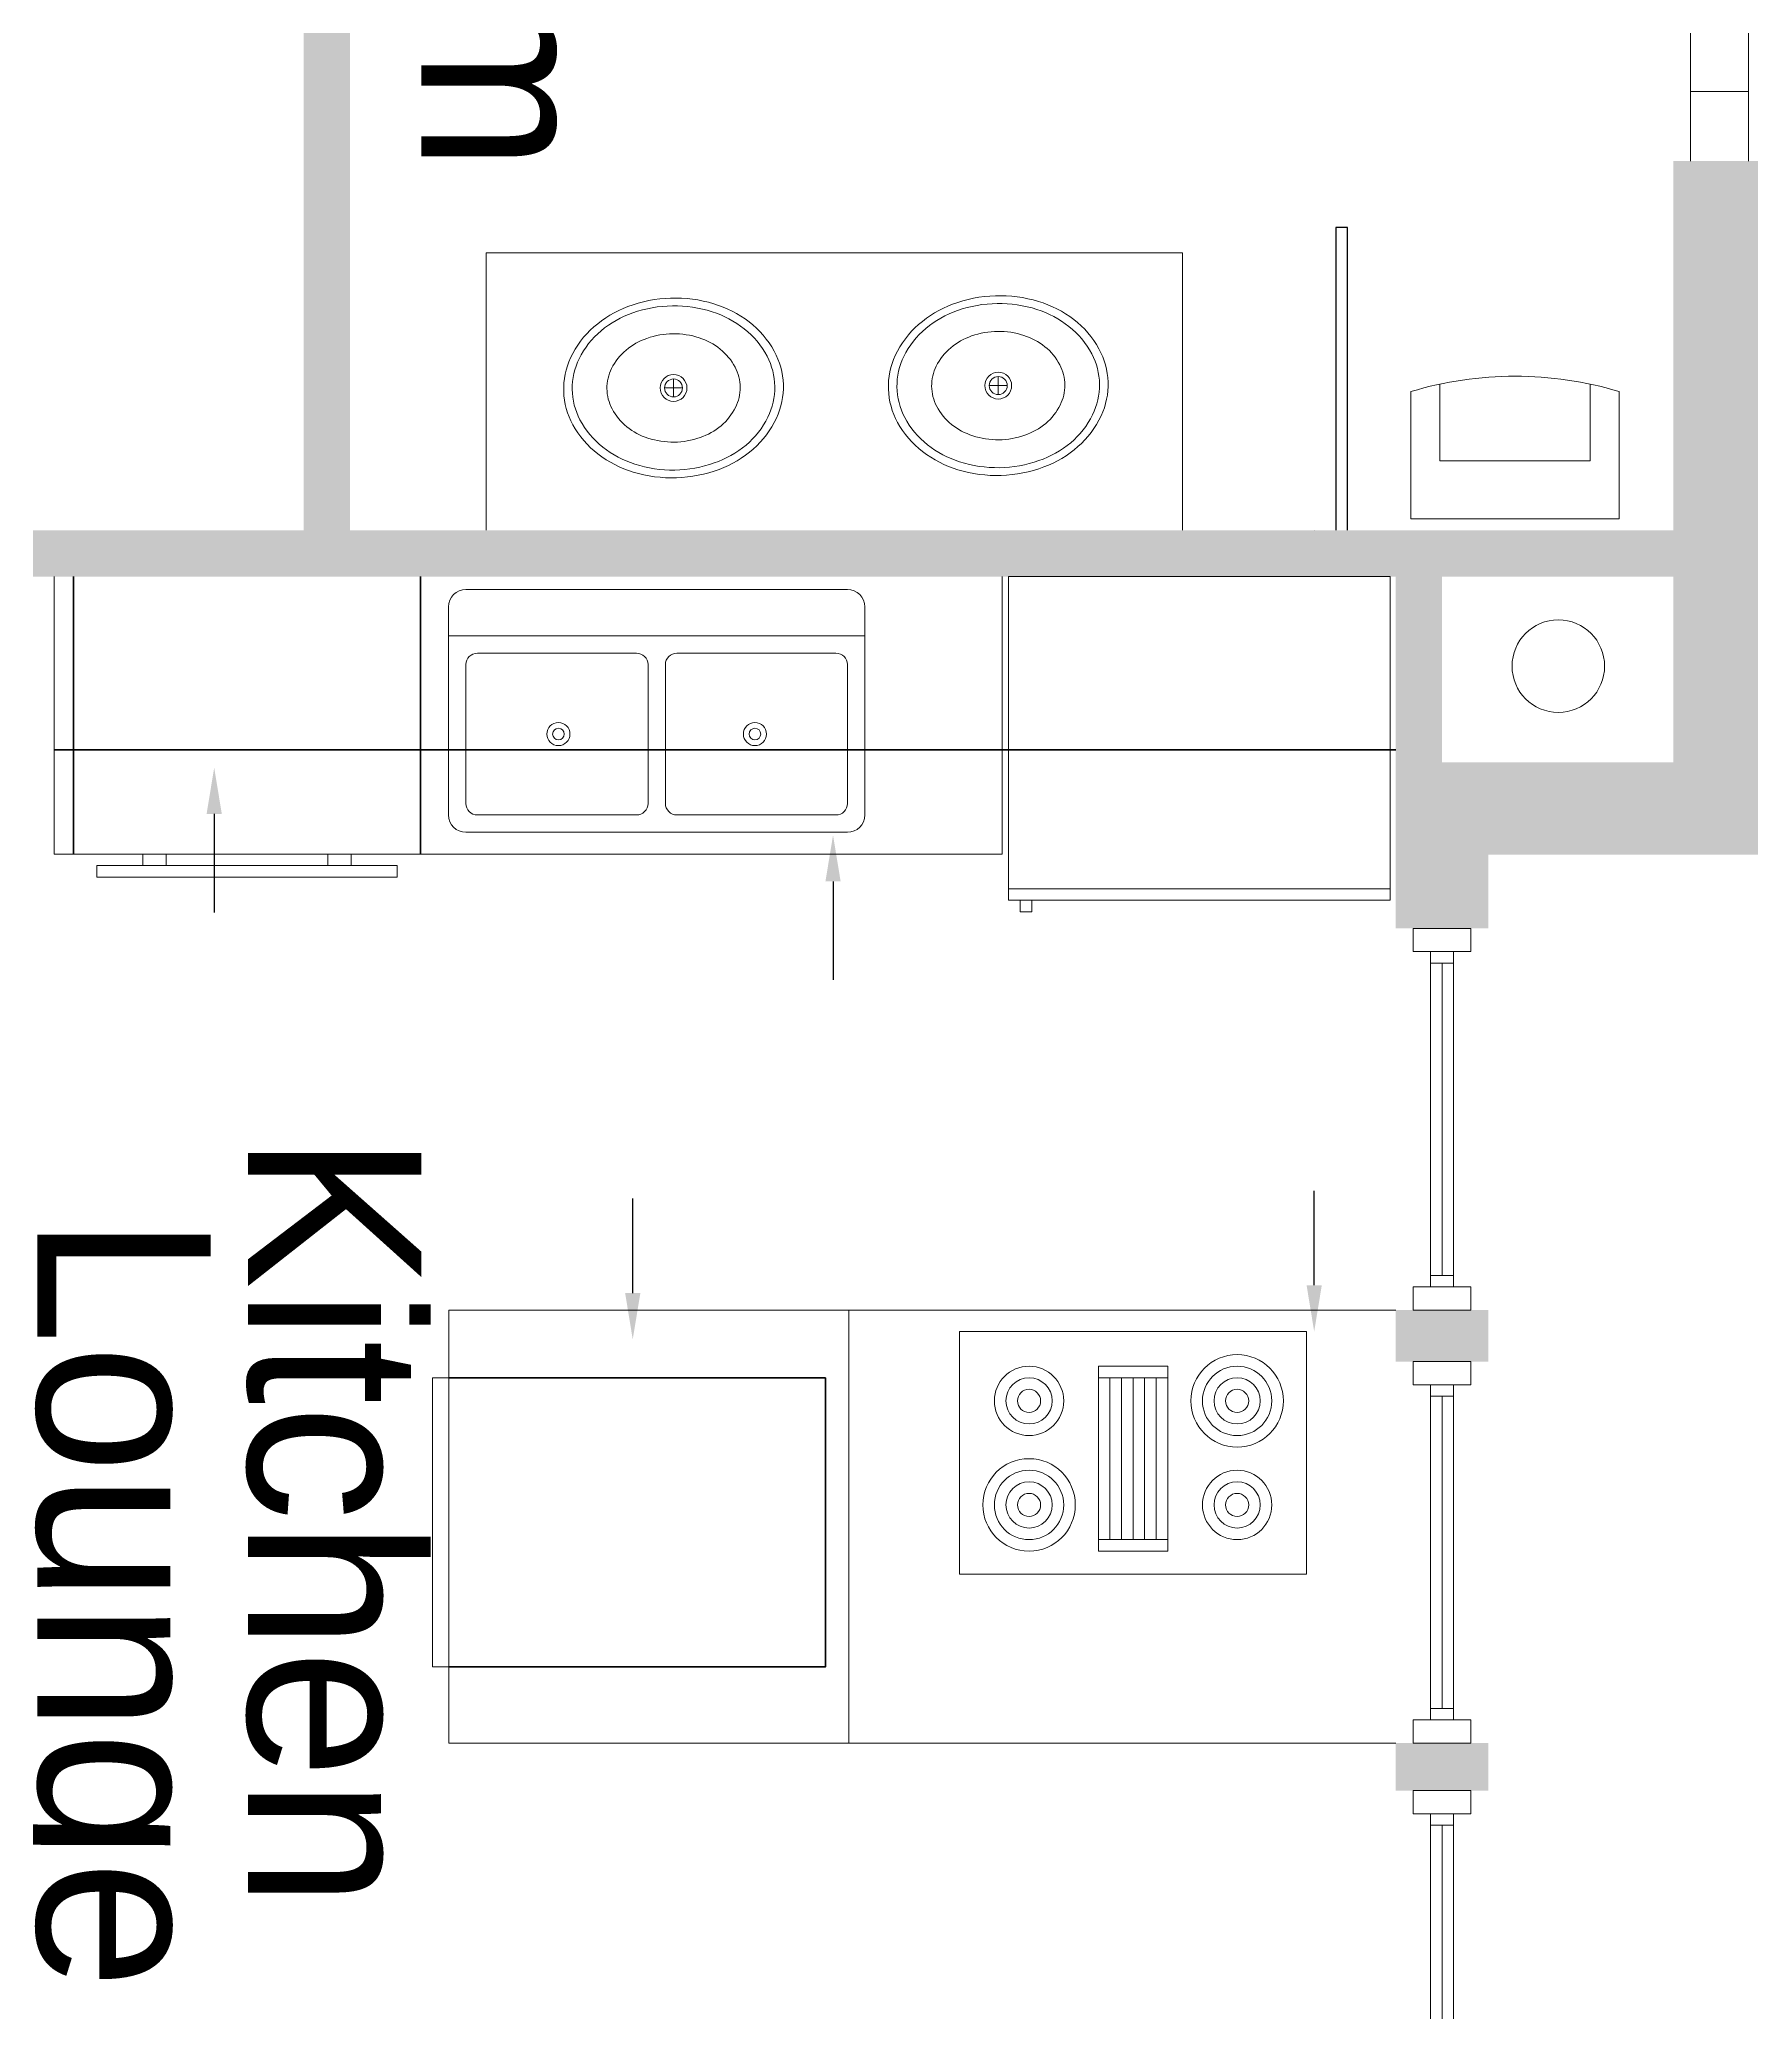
# Model space of a CAD drawing. Header units: inches. Extents: x 537 to 4774, y -1781 to 1418.
# Drawn here: x 3733.3 to 4103.5, y -242.8 to 183.8 of the extents above; entities that cross this region are included whole.
import ezdxf
from ezdxf import colors
from ezdxf.entities.mleader import LeaderData, LeaderLine
from ezdxf.math import Vec2, Vec3

# ---------------------------------------------------------------- set-up
doc = ezdxf.new("R2010")
doc.units = ezdxf.units.IN
doc.header["$MEASUREMENT"] = 0
doc.layers.add('01-Text 1 150 int', color=250, linetype='Continuous')
doc.layers.add('DOOR WINDOW 1 150', color=7, linetype='Continuous', lineweight=13, true_color=0x666666)
doc.layers.add('FURNITURE K 1 150', color=7, linetype='Continuous', lineweight=13, true_color=0x93979a)
doc.layers.add('SEGMENTED 1 150', color=253, linetype='Continuous', lineweight=35)
doc.layers.add('WALL 1 150', color=7, linetype='Continuous', lineweight=25)
doc.styles.add('ATTR', font='romans.shx', dxfattribs={"width": 0.8, "height": 1.44008})
doc.styles.add('SS Projects_150_notes_interior', font='bahnschrift.ttf', dxfattribs={"height": 0.375})
doc.styles.get("Standard").update_dxf_attribs({"font": 'arial.ttf'})

# ---------------------------------------------------------------- blocks, each defined once
blk = doc.blocks.new('SMALL_OVAL_SINK_PV')
for p, q in [((-0.78, 0), (0.78, 0)), ((0, 0.78), (0, -0.78))]:
    blk.add_line(p, q)
at = {"linetype": 'Continuous'}
for points in [[(-9.5, 0.31, 0.117634), (-8.9, -2.61, 0.104469), (-6.89, -5.28, 0.090016), (-3.95, -7.04, 0.08192), (-0.25, -7.77, 0.08192), (3.48, -7.28, 0.090016), (6.54, -5.71, 0.104469), (8.71, -3.18, 0.117634), (9.5, -0.31, 0.117634), (8.9, 2.61, 0.104469), (6.89, 5.28, 0.090016), (3.95, 7.04, 0.08192), (0.25, 7.77, 0.08192), (-3.48, 7.28, 0.090016), (-6.54, 5.71, 0.104469), (-8.71, 3.18, 0.117634)], [(-8.76, 0.12, 0.118622), (-8.16, -2.53, 0.104678), (-6.27, -4.94, 0.089562), (-3.52, -6.49, 0.081185), (-0.1, -7.1, 0.081185), (3.34, -6.59, 0.089562), (6.12, -5.11, 0.104678), (8.09, -2.75, 0.118622), (8.76, -0.12, 0.118622), (8.16, 2.53, 0.104678), (6.27, 4.94, 0.089562), (3.52, 6.49, 0.081185), (0.1, 7.1, 0.081185), (-3.34, 6.59, 0.089562), (-6.12, 5.11, 0.104678), (-8.09, 2.75, 0.118622)], [(-5.76, 0.06, 0.118283), (-5.36, -1.68, 0.104607), (-4.11, -3.27, 0.089718), (-2.3, -4.29, 0.081436), (-0.05, -4.69, 0.081436), (2.21, -4.34, 0.089718), (4.04, -3.36, 0.104607), (5.32, -1.8, 0.118283), (5.76, -0.06, 0.118283), (5.36, 1.68, 0.104607), (4.11, 3.27, 0.089718), (2.3, 4.29, 0.081436), (0.05, 4.69, 0.081436), (-2.21, 4.34, 0.089718), (-4.04, 3.36, 0.104607), (-5.32, 1.8, 0.118283)]]:
    blk.add_lwpolyline(points, format="xyb", close=True, dxfattribs=at)
for radius in [1.16, 0.776]:
    blk.add_circle((0, 0), radius)
at = {"style": 'ATTR', "width": 0.8, "flags": 9}
blk.add_attdef('ESTCODE', (0, 0), '', height=0.000038, dxfattribs=at)
blk = doc.blocks.new('36_DOUBLE_SINK_PV')
for p, q in [((-18, -4), (18, -4)), ((-0.75, -18.5), (-0.75, -6.5)), ((0.75, -6.5), (0.75, -18.5))]:
    blk.add_line(p, q)
for points in [[(-16.5, 0), (16.5, 0)], [(-18, -19.5), (-18, -1.5)], [(18, -1.5), (18, -19.5)], [(-16.5, -18.5), (-16.5, -6.5)], [(-15.5, -5.5), (-1.75, -5.5)], [(1.75, -5.5), (15.5, -5.5)], [(16.5, -6.5), (16.5, -18.5)], [(-1.75, -19.5), (-15.5, -19.5)], [(15.5, -19.5), (1.75, -19.5)], [(16.5, -21), (-16.5, -21)]]:
    blk.add_lwpolyline(points)
for centre, radius in [((-8.5, -12.5), 1), ((8.5, -12.5), 1), ((-8.5, -12.5), 0.5), ((8.5, -12.5), 0.5)]:
    blk.add_circle(centre, radius)
for centre, radius, start, end in [((-16.5, -1.5), 1.5, 90, 180), ((16.5, -1.5), 1.5, 0, 90), ((-15.5, -6.5), 1, 90, 180), ((-1.75, -6.5), 1, 0, 90), ((1.75, -6.5), 1, 90, 180), ((15.5, -6.5), 1, 0, 90), ((-15.5, -18.5), 1, 180, 270), ((-1.75, -18.5), 1, 270, 0), ((1.75, -18.5), 1, 180, 270), ((15.5, -18.5), 1, 270, 0), ((-16.5, -19.5), 1.5, 180, 270), ((16.5, -19.5), 1.5, 270, 0)]:
    blk.add_arc(centre, radius, start, end)
at = {"style": 'ATTR', "width": 0.8, "flags": 9}
blk.add_attdef('ESTCODE', (0, 0), '', height=0.000072, dxfattribs=at)
blk = doc.blocks.new('2_DOOR_REFRIGERATOR_PV')
for p, q in [((-33, -27), (0, -27)), ((-2, -29), (-2, -28)), ((-1, -29), (-2, -29)), ((-1, -28), (-1, -29))]:
    blk.add_line(p, q)
blk.add_lwpolyline([(-33, -28), (-33, 0), (0, 0), (0, -28)], close=True)
at = {"style": 'ATTR', "width": 0.8, "flags": 9}
blk.add_attdef('ESTCODE', (0, 0), '', height=0.0000741, dxfattribs=at)

msp = doc.modelspace()

# ---------------------------------------------------------------- hatches: boundary and pattern name
at = {"layer": 'WALL 1 150'}
h = msp.add_hatch(color=0, dxfattribs=at)
h.paths.add_polyline_path([(4046.6, -184.54), (4046.6, -194.8), (4026.6, -194.8), (4026.6, -184.54)])
h.paths.add_polyline_path([(4046.6, -90.9), (4046.6, -102.04), (4026.6, -102.04), (4026.6, -90.9)])
h.paths.add_polyline_path([(4086.6, 27.54), (4086.6, 67.7), (4106.6, 67.7), (4106.6, 7.54), (4046.6, 7.54), (4046.6, -8.4), (4026.6, -8.4), (4026.6, 27.54), (4036.6, 27.54)])
h.paths.add_polyline_path([(4106.6, 77.7), (4106.6, 67.7), (4036.6, 67.7), (4036.6, 27.54), (4026.6, 27.54), (4026.6, 67.7), (4026.6, 77.7)])
h.paths.add_polyline_path([(4106.6, 157.54), (4106.6, 77.7), (4086.6, 77.7), (4086.6, 157.54)])
h.paths.add_polyline_path([(4106.6, 682.7), (4106.6, 322.54), (4106.6, 232.54), (4086.6, 232.54), (4086.6, 322.54), (4086.6, 682.7)])
h.paths.add_polyline_path([(4106.6, 917.7), (4106.6, 847.7), (4106.6, 758.85), (4086.6, 758.85), (4086.6, 847.7), (4086.6, 917.7)])
h.paths.add_polyline_path([(4106.6, 927.7), (4106.6, 917.7), (4026.6, 917.7), (4026.6, 977.7), (4036.6, 977.7), (4036.6, 927.7)])
h.paths.add_polyline_path([(4106.6, 997.7), (4106.6, 977.7), (4106.6, 927.7), (4086.6, 927.7), (4086.6, 977.7), (4046.6, 977.7), (4036.6, 977.7), (4026.6, 977.7), (4026.6, 1117.7), (4046.6, 1117.7), (4046.6, 997.7)])
h.paths.add_polyline_path([(4046.6, 1417.7), (4046.6, 1282.7), (4026.6, 1282.7), (4026.6, 1417.7)])
h.paths.add_polyline_path([(4026.6, 1417.7), (4026.6, 1397.7), (3514.1, 1397.7), (3514.1, 1417.7)])
h.paths.add_polyline_path([(3829.9, 77.7), (4026.6, 77.7), (4026.6, 67.7), (3728.42, 67.7), (3728.42, 77.7)])
h.paths.add_polyline_path([(3800.49, 282.04), (3800.49, 77.7), (3790.49, 77.7), (3790.49, 272.04), (3766.31, 272.04), (3766.31, 282.04)])
h.paths.add_polyline_path([(3932.85, 977.7), (3932.85, 1007.7), (3945.45, 1007.7, 0.033392), (3945.09, 997.7), (3942.85, 997.7), (3942.85, 927.7), (4026.6, 927.7), (4026.6, 917.7), (3939.1, 917.7), (3937.22, 917.7), (3932.85, 917.7), (3932.85, 967.7), (3779.1, 967.7), (3779.1, 611.58), (3767.84, 611.58), (3767.84, 621.41), (3769.19, 621.41), (3769.11, 916.43), (3762.44, 916.43), (3762.44, 917.46), (3762.44, 929.96), (3769.11, 929.96), (3769.1, 977.7)])
h.paths.add_polyline_path([(3937.22, 449.65), (3937.22, 447.82), (3939.1, 447.82), (4086.6, 447.82), (4086.6, 439.65), (3939.1, 439.65), (3937.22, 439.65), (3676.01, 439.65), (3676.01, 449.65)])
h.paths.add_polyline_path([(3676.01, 490.13), (3676.01, 400.43), (3661.01, 400.43), (3661.01, 282.04), (3666.31, 282.04), (3666.31, 272.04), (3661.01, 272.04), (3661.01, 233.6), (3651.01, 233.6), (3651.01, 310.11), (3651.06, 340.11), (3651.01, 340.11), (3651.01, 410.43), (3666.01, 410.43), (3666.01, 480.13), (3651.01, 480.13), (3651.01, 588.88), (3651.06, 618.88), (3651.01, 618.88), (3651.01, 672.01), (3661.01, 672.01), (3661.01, 621.41), (3667.84, 621.41), (3667.84, 611.58), (3661.01, 611.58), (3661.01, 490.13)])
h.paths.add_polyline_path([(3628.42, 77.7), (3628.42, 65.2), (3628.42, -22.3), (3618.42, -22.3), (3618.42, 67.7), (3514.1, 67.7), (3514.1, 77.7)])
h.paths.add_polyline_path([(3717.73, -122.3), (3717.73, -302.3), (3717.73, -312.3), (3696.6, -312.3), (3696.6, -362.3), (3642.5, -362.3), (3642.5, -312.3), (3514.1, -312.3), (3514.1, -302.3), (3652.5, -302.3), (3652.5, -352.3), (3686.6, -352.3), (3686.6, -302.3), (3710.23, -302.3), (3710.23, -122.3)])
h.paths.add_polyline_path([(3514.1, -302.3), (3514.1, -312.3), (3504.55, -312.3), (3504.55, -362.3), (3426.6, -362.3), (3426.6, -312.3), (3426.6, 77.7), (3514.1, 77.7), (3514.1, 67.7), (3478.58, 67.7), (3449.83, 67.7), (3436.6, 67.7), (3436.6, -352.3), (3494.55, -352.3), (3494.55, -302.3)])
h.paths.add_polyline_path([(4086.6, 917.7), (4086.6, 917.67), (4086.6, 917.67), (4086.6, 917.7)], flags=9)
h.paths.add_polyline_path([(4009.1, 77.7), (4009.12, 77.7), (4009.12, 77.69), (4009.1, 77.69)], flags=9)

# ---------------------------------------------------------------- linework, layer by layer
at = {"layer": 'DOOR WINDOW 1 150'}
for p, q in [((4090.35, 157.54), (4090.35, 232.54)), ((4102.85, 157.54), (4102.85, 232.54)), ((4090.35, 172.54), (4102.85, 172.54))]:
    msp.add_line(p, q, dxfattribs=at)
at = {"layer": 'DOOR WINDOW 1 150', "linetype": 'Continuous'}
for p, q in [((4039.1, -15.9), (4034.1, -15.9)), ((4036.6, -83.4), (4036.6, -15.9)), ((4039.1, -83.4), (4034.1, -83.4)), ((4039.1, -109.54), (4034.1, -109.54)), ((4036.6, -177.04), (4036.6, -109.54)), ((4039.1, -177.04), (4034.1, -177.04)), ((4039.1, -202.3), (4034.1, -202.3)), ((4036.6, -269.8), (4036.6, -202.3))]:
    msp.add_line(p, q, dxfattribs=at)
for points in [[(4030.35, -13.4), (4030.35, -8.4), (4042.85, -8.4), (4042.85, -13.4)], [(4039.1, -85.9), (4034.1, -85.9), (4034.1, -13.4), (4039.1, -13.4)], [(4030.35, -85.9), (4030.35, -90.9), (4042.85, -90.9), (4042.85, -85.9)], [(4030.35, -107.04), (4030.35, -102.04), (4042.85, -102.04), (4042.85, -107.04)], [(4039.1, -179.54), (4034.1, -179.54), (4034.1, -107.04), (4039.1, -107.04)], [(4030.35, -179.54), (4030.35, -184.54), (4042.85, -184.54), (4042.85, -179.54)], [(4030.35, -199.8), (4030.35, -194.8), (4042.85, -194.8), (4042.85, -199.8)], [(4039.1, -272.3), (4034.1, -272.3), (4034.1, -199.8), (4039.1, -199.8)]]:
    msp.add_lwpolyline(points, close=True, dxfattribs=at)
at = {"layer": 'FURNITURE K 1 150'}
for p, q in [((3829.9, 137.7), (3980.49, 137.7)), ((3829.9, 137.7), (3829.9, 77.7)), ((3980.49, 137.7), (3980.49, 77.7)), ((4029.89, 80.2), (4029.89, 107.7)), ((4036.14, 109.29), (4036.14, 92.7)), ((4068.64, 92.7), (4068.64, 109.29)), ((4074.89, 80.2), (4074.89, 107.7)), ((4036.14, 92.7), (4068.64, 92.7)), ((4074.89, 80.2), (4029.89, 80.2)), ((3736.51, 7.7), (3736.51, 67.7)), ((3941.49, 7.7), (3941.49, 67.7)), ((3941.49, 7.7), (3736.51, 7.7)), ((3815.7, 7.7), (3740.7, 7.7)), ((3755.7, 7.7), (3755.7, 5.2)), ((3760.7, 5.2), (3760.7, 7.7)), ((3795.7, 5.2), (3795.7, 7.7)), ((3800.7, 7.7), (3800.7, 5.2)), ((4026.6, -90.9), (3821.84, -90.9)), ((3821.84, -90.9), (3821.84, -184.54)), ((3908.32, -184.54), (3908.32, -90.9)), ((3932.3, -95.54), (3932.3, -148.04)), ((4007.3, -95.54), (3932.3, -95.54)), ((4007.3, -148.04), (4007.3, -95.54)), ((3818.29, -105.57), (3818.29, -168.07)), ((3818.29, -105.57), (3821.84, -105.57)), ((3977.3, -105.54), (3962.3, -105.54)), ((3964.8, -105.54), (3964.8, -140.54)), ((3967.3, -140.54), (3967.3, -105.54)), ((3969.8, -105.54), (3969.8, -140.54)), ((3972.3, -140.54), (3972.3, -105.54)), ((3974.8, -105.54), (3974.8, -140.54)), ((3962.3, -140.54), (3977.3, -140.54)), ((3932.3, -148.04), (4007.3, -148.04)), ((3818.29, -168.07), (3821.84, -168.07)), ((3821.84, -184.54), (4026.6, -184.54))]:
    msp.add_line(p, q, dxfattribs=at)
for points in [[(3810.7, 2.7), (3810.7, 5.2), (3745.7, 5.2), (3745.7, 2.7)], [(3962.3, -103.04), (3962.3, -143.04), (3977.3, -143.04), (3977.3, -103.04)]]:
    msp.add_lwpolyline(points, close=True, dxfattribs=at)
for centre, radius in [((4061.75, 48.32), 10), ((3992.3, -110.54), 10), ((3947.3, -110.54), 7.5), ((3947.3, -110.54), 5), ((3992.3, -110.54), 7.5), ((3992.3, -110.54), 5), ((3947.3, -110.54), 2.5), ((3992.3, -110.54), 2.5), ((3947.3, -133.04), 10), ((3947.3, -133.04), 7.5), ((3992.3, -133.04), 7.5), ((3947.3, -133.04), 5), ((3947.3, -133.04), 2.5), ((3992.3, -133.04), 5), ((3992.3, -133.04), 2.5)]:
    msp.add_circle(centre, radius, dxfattribs=at)
msp.add_arc((4052.39, 32.7), 78.3, 73.3008, 106.6992, dxfattribs=at)
at = {"layer": 'SEGMENTED 1 150'}
for p, q in [((3740.7, 67.7), (3740.7, 7.7)), ((3815.7, 7.7), (3815.7, 67.7)), ((4026.6, 30.2), (3736.51, 30.2)), ((3903.29, -105.57), (3821.84, -105.57)), ((3903.29, -168.07), (3903.29, -105.57)), ((3821.84, -168.07), (3903.29, -168.07))]:
    msp.add_line(p, q, dxfattribs=at)
at = {"layer": 'WALL 1 150'}
for p, q in [((4013.64, 143.17), (4013.64, 77.7)), ((4016.14, 143.17), (4013.64, 143.17)), ((4016.14, 77.7), (4016.14, 143.17))]:
    msp.add_line(p, q, dxfattribs=at)

# ---------------------------------------------------------------- block references
at = {"layer": 'FURNITURE K 1 150', "xscale": -2.5, "yscale": 2.5, "zscale": 2.5, "rotation": 180}
for p in [(3870.43, 108.47), (3940.64, 108.98)]:
    msp.add_blockref('SMALL_OVAL_SINK_PV', p, dxfattribs=at)
at = {"layer": 'FURNITURE K 1 150', "xscale": -2.5, "yscale": 2.5, "zscale": 2.5}
for name, p in [('36_DOUBLE_SINK_PV', (3866.79, 64.89)), ('2_DOOR_REFRIGERATOR_PV', (3942.87, 67.7))]:
    msp.add_blockref(name, p, dxfattribs=at)

# ---------------------------------------------------------------- texts
at = {"layer": '01-Text 1 150 int', "style": 'SS Projects_150_notes_interior'}
for s, p in [('Restroom', (3815.93, 372.59)), ('Kitchen', (3778.4, -52.85)), ('Lounge', (3732.85, -70.47))]:
    msp.add_text(s, height=37.5, rotation=270, dxfattribs=at).set_placement(p)
at = {"layer": 'FURNITURE K 1 150', "style": 'ATTR', "width": 0.8, "flags": 9}
msp.add_attdef('ESTCODE', (3903.29, -168.07), '', height=0.0218, rotation=270, dxfattribs=at)
at = {"layer": 'WALL 1 150', "style": 'ATTR', "width": 0.8, "flags": 9}
msp.add_attdef('ESTCODE', (4009.1, 77.7), '', height=0.00497, dxfattribs=at)
msp.add_attdef('ESTCODE', (3815.7, 7.7), '', height=0.00015, rotation=180, dxfattribs=at)

# ---------------------------------------------------------------- leaders
at = {"layer": '01-Text 1 150 int'}
ml = msp.add_multileader_mtext('Standard', dxfattribs=at)
ml.set_content('', color=256)
ml.set_leader_properties(color=256)
ml.build(insert=Vec2(0, 0))
ml.multileader.update_dxf_attribs({"text_right_attachment_type": 6, "dogleg_length": 0.36, "arrow_head_size": 10})
ctx = ml.context
ctx.base_point, ctx.char_height, ctx.arrow_head_size, ctx.landing_gap_size, ctx.plane_origin, ctx.plane_x_axis, ctx.plane_y_axis = Vec3(3771.11, -4.93), 0.45, 10, 0.225, Vec3(3771.11, 26.37), Vec3(0, -1), Vec3(1, 0)
ctx.right_attachment = 6
notes = []
notes.append((ctx, [(0, (1, 1, 0), (3771.11, -4.03), (0, -1), 0.9, [(0, [(3771.11, 26.37)], 0, [])])]))
ctx.mtext.insert, ctx.mtext.text_direction, ctx.mtext.rotation, ctx.mtext.flow_direction = Vec3(3771.33, -5.16), Vec3(0, -1), 4.712389, 5
ml = msp.add_multileader_mtext('Standard', dxfattribs=at)
ml.set_content('', color=256)
ml.set_leader_properties(color=256)
ml.build(insert=Vec2(0, 0))
ml.multileader.update_dxf_attribs({"text_right_attachment_type": 6, "dogleg_length": 0.36, "arrow_head_size": 10})
ctx = ml.context
ctx.base_point, ctx.char_height, ctx.arrow_head_size, ctx.landing_gap_size, ctx.plane_origin, ctx.plane_x_axis, ctx.plane_y_axis = Vec3(3904.92, -19.53), 0.45, 10, 0.225, Vec3(3904.92, 11.77), Vec3(0, -1), Vec3(1, 0)
ctx.right_attachment = 6
notes.append((ctx, [(0, (1, 1, 0), (3904.92, -18.63), (0, -1), 0.9, [(0, [(3904.92, 11.77)], 0, [])])]))
ctx.mtext.insert, ctx.mtext.text_direction, ctx.mtext.rotation, ctx.mtext.flow_direction = Vec3(3905.14, -19.75), Vec3(0, -1), 4.712389, 5
ml = msp.add_multileader_mtext('Standard', dxfattribs=at)
ml.set_content('', color=256)
ml.set_leader_properties(color=256)
ml.build(insert=Vec2(0, 0))
ml.multileader.update_dxf_attribs({"text_right_attachment_type": 6, "dogleg_length": 0.36, "arrow_head_size": 10})
ctx = ml.context
ctx.base_point, ctx.char_height, ctx.arrow_head_size, ctx.landing_gap_size, ctx.plane_origin, ctx.plane_x_axis, ctx.plane_y_axis = Vec3(3861.84, -66.59), 0.45, 10, 0.225, Vec3(3861.61, -97.25), Vec3(0, -1), Vec3(1, 0)
ctx.right_attachment, ctx.text_align_type = 6, 2
notes.append((ctx, [(0, (1, 1, 0), (3861.61, -67.94), (0, 1), 0.9, [(0, [(3861.61, -97.25)], 0, [])])]))
ctx.mtext.insert, ctx.mtext.text_direction, ctx.mtext.rotation, ctx.mtext.alignment, ctx.mtext.flow_direction = Vec3(3862.06, -66.82), Vec3(0, -1), 4.712389, 3, 5
ml = msp.add_multileader_mtext('Standard', dxfattribs=at)
ml.set_content('', color=256)
ml.set_leader_properties(color=256)
ml.build(insert=Vec2(0, 0))
ml.multileader.update_dxf_attribs({"text_right_attachment_type": 6, "dogleg_length": 0.36, "arrow_head_size": 10})
ctx = ml.context
ctx.base_point, ctx.char_height, ctx.arrow_head_size, ctx.landing_gap_size, ctx.plane_origin, ctx.plane_x_axis, ctx.plane_y_axis = Vec3(4009.19, -64.88), 0.45, 10, 0.225, Vec3(4008.96, -95.54), Vec3(0, -1), Vec3(1, 0)
ctx.right_attachment, ctx.text_align_type = 6, 2
notes.append((ctx, [(0, (1, 1, 0), (4008.96, -66.23), (0, 1), 0.9, [(0, [(4008.96, -95.54)], 0, [])])]))
ctx.mtext.insert, ctx.mtext.text_direction, ctx.mtext.rotation, ctx.mtext.alignment, ctx.mtext.flow_direction = Vec3(4009.41, -65.11), Vec3(0, -1), 4.712389, 3, 5
for ctx, leaders in notes:
    for number, flags, end, landing, length, lines in leaders:
        leader = LeaderData()
        leader.index, (leader.has_last_leader_line, leader.has_dogleg_vector, leader.attachment_direction) = number, flags
        leader.last_leader_point, leader.dogleg_vector, leader.dogleg_length = Vec3(end), Vec3(landing), length
        for number, points, colour, breaks in lines:
            line = LeaderLine()
            line.index, line.vertices, line.color, line.breaks = number, Vec3.list(points), colors.encode_raw_color(colour), breaks
            leader.lines.append(line)
        ctx.leaders.append(leader)

doc.saveas('drawing.dxf')
